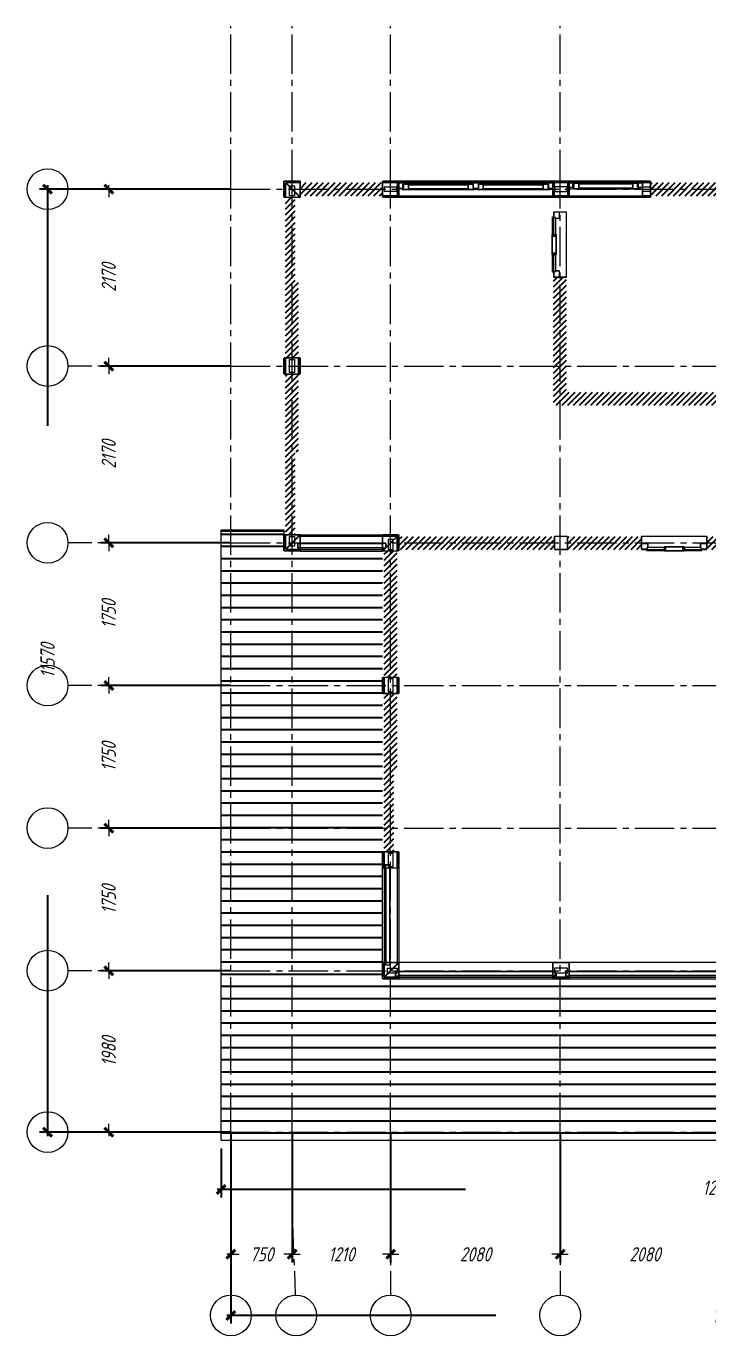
# Model space of a CAD drawing. Header units: millimetres. Extents: x 0 to 5040, y 0 to 770.
# Drawn here: x 1820.7 to 1988, y 448.2 to 769.6 of the extents above; entities that cross this region are included whole.
import ezdxf

# ---------------------------------------------------------------- set-up
doc = ezdxf.new("R2010")
doc.units = ezdxf.units.MM
for name, pattern in [('K5LT32768', [0]), ('K5LT_AXLED', [14.165, 9.665, -1.5, 1.5, -1.5]), ('K5LT_BASIC', [0]), ('K5LT_THIN', [0])]:
    doc.linetypes.add(name, pattern=pattern)
doc.layers.add('Системный слой', color=7, linetype='Continuous')
doc.styles.add('KDIMTEXTSTYLE', font='GOST_AU.SHX', dxfattribs={"width": 0.96, "oblique": 15, "height": 5})
doc.styles.add('KTEXTSTYLE', font='GOST_AU.SHX', dxfattribs={"width": 0.96, "height": 5})
doc.dimstyles.new('KDIMSTYLE (0.02)', dxfattribs={"dimtxt": 5, "dimasz": 1, "dimexe": 2, "dimexo": 0, "dimgap": 1, "dimtad": 1, "dimlfac": 50, "dimtxsty": 'KDIMTEXTSTYLE', "dimsah": 1, "dimcen": 0, "dimdle": 1, "dimadec": 0, "dimazin": 0, "dimtfac": 0.667, "dimtmove": 0, "dimatfit": 3, "dimfxl": 0, "dimtvp": 1, "dimtolj": 1, "dimtzin": 0, "dimarcsym": 0})

# ---------------------------------------------------------------- blocks, each defined once
blk = doc.blocks.new('U1')
at = {"layer": 'Системный слой', "color": 30, "linetype": 'K5LT_AXLED', "lineweight": 18}
for p, q in [((1850.98, 498.23), (1830.98, 498.23)), ((1870.98, 498.23), (1850.98, 498.23)), ((1870.98, 498.23), (2116.18, 498.23)), ((2116.18, 498.23), (2156.18, 498.23))]:
    blk.add_line(p, q, dxfattribs=at)
at = {"layer": 'Системный слой', "color": 7, "linetype": 'K5LT_THIN', "lineweight": 18}
blk.add_arc((1825.98, 498.23), 5, 0, 360, dxfattribs=at)
blk = doc.blocks.new('U2')
at = {"layer": 'Системный слой', "color": 30, "linetype": 'K5LT_AXLED', "lineweight": 18}
for p, q in [((1850.98, 537.83), (1830.98, 537.83)), ((1870.98, 537.83), (1850.98, 537.83)), ((1870.98, 537.83), (2116.18, 537.83)), ((2116.18, 537.83), (2156.18, 537.83))]:
    blk.add_line(p, q, dxfattribs=at)
at = {"layer": 'Системный слой', "color": 7, "linetype": 'K5LT_THIN', "lineweight": 18}
blk.add_arc((1825.98, 537.83), 5, 0, 360, dxfattribs=at)
blk = doc.blocks.new('U3')
at = {"layer": 'Системный слой', "color": 30, "linetype": 'K5LT_AXLED', "lineweight": 18}
for p, q in [((1850.98, 572.83), (1830.98, 572.83)), ((1870.98, 572.83), (1850.98, 572.83)), ((1870.98, 572.83), (2116.18, 572.83)), ((2116.18, 572.83), (2156.18, 572.83))]:
    blk.add_line(p, q, dxfattribs=at)
at = {"layer": 'Системный слой', "color": 7, "linetype": 'K5LT_THIN', "lineweight": 18}
blk.add_arc((1825.98, 572.83), 5, 0, 360, dxfattribs=at)
blk = doc.blocks.new('U4')
at = {"layer": 'Системный слой', "color": 30, "linetype": 'K5LT_AXLED', "lineweight": 18}
for p, q in [((1850.98, 607.83), (1830.98, 607.83)), ((1870.98, 607.83), (1850.98, 607.83)), ((1870.98, 607.83), (2116.18, 607.83)), ((2116.18, 607.83), (2156.18, 607.83))]:
    blk.add_line(p, q, dxfattribs=at)
at = {"layer": 'Системный слой', "color": 7, "linetype": 'K5LT_THIN', "lineweight": 18}
blk.add_arc((1825.98, 607.83), 5, 0, 360, dxfattribs=at)
blk = doc.blocks.new('U5')
at = {"layer": 'Системный слой', "color": 30, "linetype": 'K5LT_AXLED', "lineweight": 18}
for p, q in [((1850.98, 642.83), (1830.98, 642.83)), ((1870.98, 642.83), (1850.98, 642.83)), ((1870.98, 642.83), (2116.18, 642.83)), ((2116.18, 642.83), (2156.18, 642.83))]:
    blk.add_line(p, q, dxfattribs=at)
at = {"layer": 'Системный слой', "color": 7, "linetype": 'K5LT_THIN', "lineweight": 18}
blk.add_arc((1825.98, 642.83), 5, 0, 360, dxfattribs=at)
blk = doc.blocks.new('U6')
at = {"layer": 'Системный слой', "color": 30, "linetype": 'K5LT_AXLED', "lineweight": 18}
for p, q in [((1850.98, 686.23), (1830.98, 686.23)), ((1870.98, 686.23), (1850.98, 686.23)), ((1870.98, 686.23), (2116.18, 686.23)), ((2116.18, 686.23), (2156.18, 686.23))]:
    blk.add_line(p, q, dxfattribs=at)
at = {"layer": 'Системный слой', "color": 7, "linetype": 'K5LT_THIN', "lineweight": 18}
blk.add_arc((1825.98, 686.23), 5, 0, 360, dxfattribs=at)
blk = doc.blocks.new('U7')
at = {"layer": 'Системный слой', "color": 30, "linetype": 'K5LT_AXLED', "lineweight": 18}
for p, q in [((1850.98, 729.63), (1830.98, 729.63)), ((1870.98, 729.63), (1850.98, 729.63)), ((1870.98, 729.63), (2116.18, 729.63)), ((2116.18, 729.63), (2156.18, 729.63))]:
    blk.add_line(p, q, dxfattribs=at)
at = {"layer": 'Системный слой', "color": 7, "linetype": 'K5LT_THIN', "lineweight": 18}
blk.add_arc((1825.98, 729.63), 5, 0, 360, dxfattribs=at)
blk = doc.blocks.new('U8')
at = {"layer": 'Системный слой', "color": 30, "linetype": 'K5LT_AXLED', "lineweight": 18}
for p, q in [((1870.98, 729.63), (1870.98, 769.63)), ((1870.98, 498.23), (1870.98, 729.63)), ((1870.98, 498.23), (1870.98, 478.23)), ((1870.98, 478.23), (1870.98, 458.23))]:
    blk.add_line(p, q, dxfattribs=at)
at = {"layer": 'Системный слой', "color": 7, "linetype": 'K5LT_THIN', "lineweight": 18}
blk.add_arc((1870.98, 453.23), 5, 0, 360, dxfattribs=at)
blk = doc.blocks.new('U9')
at = {"layer": 'Системный слой', "color": 30, "linetype": 'K5LT_AXLED', "lineweight": 18}
for p, q in [((1885.98, 729.63), (1885.98, 769.63)), ((1885.98, 498.23), (1885.98, 729.63)), ((1885.98, 498.23), (1885.98, 478.23)), ((1885.98, 478.23), (1886.78, 458.22))]:
    blk.add_line(p, q, dxfattribs=at)
at = {"layer": 'Системный слой', "color": 7, "linetype": 'K5LT_THIN', "lineweight": 18}
blk.add_arc((1886.98, 453.23), 5, 0, 360, dxfattribs=at)
blk = doc.blocks.new('U10')
at = {"layer": 'Системный слой', "color": 30, "linetype": 'K5LT_AXLED', "lineweight": 18}
for p, q in [((1910.18, 729.63), (1910.18, 769.63)), ((1910.18, 498.23), (1910.18, 729.63)), ((1910.18, 498.23), (1910.18, 478.23)), ((1910.18, 478.23), (1910.18, 458.23))]:
    blk.add_line(p, q, dxfattribs=at)
at = {"layer": 'Системный слой', "color": 7, "linetype": 'K5LT_THIN', "lineweight": 18}
blk.add_arc((1910.18, 453.23), 5, 0, 360, dxfattribs=at)
blk = doc.blocks.new('U11')
at = {"layer": 'Системный слой', "color": 30, "linetype": 'K5LT_AXLED', "lineweight": 18}
for p, q in [((1951.78, 729.63), (1951.78, 769.63)), ((1951.78, 498.23), (1951.78, 729.63)), ((1951.78, 498.23), (1951.78, 478.23)), ((1951.78, 478.23), (1951.78, 458.23))]:
    blk.add_line(p, q, dxfattribs=at)
at = {"layer": 'Системный слой', "color": 7, "linetype": 'K5LT_THIN', "lineweight": 18}
blk.add_arc((1951.78, 453.23), 5, 0, 360, dxfattribs=at)
blk = doc.blocks.new('U0')
at = {"layer": 'Системный слой'}
for name in ['U8', 'U9', 'U10', 'U11', 'U7', 'U6', 'U5', 'U4', 'U3', 'U2', 'U1']:
    blk.add_blockref(name, (0, 0), dxfattribs=at)
blk = doc.blocks.new('U52')
at = {"layer": 'Системный слой', "color": 7, "linetype": 'K5LT32768', "lineweight": 18}
for p, q in [((1885.38, 730.43), (1886.58, 730.43)), ((1885.38, 730.23), (1885.38, 730.43)), ((1885.38, 728.03), (1885.38, 730.23)), ((1886.58, 730.43), (1886.58, 729.03)), ((1908.58, 730.23), (1908.58, 729.03)), ((1908.58, 730.23), (1911.64, 730.23)), ((1911.64, 730.23), (1911.64, 729.03)), ((1911.78, 730.23), (1911.64, 730.23)), ((1911.78, 731.63), (1911.78, 731.23)), ((1911.78, 731.23), (1911.78, 730.23)), ((1911.78, 730.23), (1911.78, 729.03)), ((1949.98, 731.63), (1912.18, 731.63)), ((1949.98, 731.23), (1912.18, 731.23)), ((1913.13, 729.83), (1913.13, 730.89)), ((1913.13, 730.89), (1913.36, 730.89)), ((1913.74, 731.19), (1930.04, 731.19)), ((1914.54, 730.89), (1929.24, 730.89)), ((1930.5, 730.89), (1930.42, 730.89)), ((1931.66, 730.89), (1931.74, 730.89)), ((1932.12, 731.19), (1948.42, 731.19)), ((1932.92, 730.89), (1947.62, 730.89)), ((1949.03, 730.89), (1948.8, 730.89)), ((1949.03, 729.83), (1949.03, 730.89)), ((1950.38, 731.23), (1950.38, 731.63)), ((1950.38, 730.23), (1950.38, 731.23)), ((1950.52, 730.23), (1950.38, 730.23)), ((1950.38, 730.23), (1950.38, 729.03)), ((1953.44, 730.23), (1950.52, 730.23)), ((1950.52, 729.03), (1950.52, 730.23)), ((1953.58, 730.23), (1953.44, 730.23)), ((1953.44, 730.23), (1953.44, 729.03)), ((1953.58, 731.63), (1953.58, 731.23)), ((1953.58, 731.23), (1953.58, 730.23)), ((1953.58, 730.23), (1953.58, 729.03)), ((1971.98, 731.63), (1953.98, 731.63)), ((1971.98, 731.23), (1953.98, 731.23)), ((1954.93, 730.03), (1954.93, 731.09)), ((1954.93, 731.09), (1955.16, 731.09)), ((1970.42, 731.19), (1955.54, 731.19)), ((1956.34, 731.09), (1969.62, 731.09)), ((1956.34, 729.73), (1969.62, 729.73)), ((1971.03, 731.09), (1970.8, 731.09)), ((1971.03, 730.03), (1971.03, 731.09)), ((1971.98, 730.23), (1973.98, 730.23)), ((1886.58, 728.03), (1885.38, 728.03)), ((1886.58, 729.03), (1886.58, 728.03)), ((1911.64, 729.03), (1908.58, 729.03)), ((1911.64, 729.03), (1911.78, 729.03)), ((1911.78, 729.03), (1911.78, 728.03)), ((1911.78, 728.03), (1911.78, 727.63)), ((1912.18, 728.03), (1949.98, 728.03)), ((1912.18, 727.63), (1949.98, 727.63)), ((1914.54, 729.53), (1929.24, 729.53)), ((1932.92, 729.53), (1947.62, 729.53)), ((1950.38, 729.03), (1950.52, 729.03)), ((1950.38, 728.03), (1950.38, 729.03)), ((1950.38, 727.63), (1950.38, 728.03)), ((1950.52, 729.03), (1953.44, 729.03)), ((1953.44, 729.03), (1953.58, 729.03)), ((1953.58, 729.03), (1953.58, 728.03)), ((1953.58, 728.03), (1953.58, 727.63)), ((1953.98, 728.03), (1971.98, 728.03)), ((1953.98, 727.63), (1971.98, 727.63)), ((1973.98, 729.03), (1971.98, 729.03)), ((1950.18, 724.03), (1950.18, 722.87)), ((1953.38, 708.03), (1953.38, 724.03)), ((1950.18, 722.87), (1950.18, 718.53)), ((1949.82, 718.13), (1949.82, 713.93)), ((1950.78, 718.13), (1950.78, 713.93)), ((1950.18, 713.53), (1950.18, 709.19)), ((1950.18, 709.19), (1950.18, 708.03)), ((1885.38, 687.83), (1886.58, 687.83)), ((1885.38, 684.63), (1885.38, 687.83)), ((1886.58, 687.83), (1886.58, 684.63)), ((1886.58, 684.63), (1885.38, 684.63)), ((1868.58, 646.03), (1869.78, 646.03)), ((1868.58, 645.63), (1868.58, 646.03)), ((1869.78, 646.03), (1869.78, 645.63)), ((1869.78, 646.03), (1883.98, 646.03)), ((1883.98, 646.03), (1883.98, 645.63)), ((1869.78, 645.63), (1868.58, 645.63)), ((1868.58, 496.23), (1868.58, 645.63)), ((1883.98, 645.63), (1869.78, 645.63)), ((1883.98, 645.63), (1883.98, 644.83)), ((1885.38, 644.43), (1886.58, 644.43)), ((1885.38, 642.23), (1885.38, 644.43)), ((1886.58, 644.43), (1886.58, 643.43)), ((1886.58, 643.43), (1886.58, 642.03)), ((1887.98, 644.83), (1908.18, 644.83)), ((1908.18, 644.43), (1887.98, 644.43)), ((1910.78, 643.63), (1909.58, 643.63)), ((1909.58, 643.63), (1909.58, 642.23)), ((1910.78, 643.43), (1910.78, 643.63)), ((1910.78, 641.23), (1910.78, 643.43)), ((1987.78, 644.43), (1971.78, 644.43)), ((1885.38, 642.03), (1885.38, 642.23)), ((1886.58, 642.03), (1885.38, 642.03)), ((1908.18, 642.73), (1887.98, 642.73)), ((1887.98, 641.23), (1908.18, 641.23)), ((1887.98, 640.83), (1908.18, 640.83)), ((1909.58, 642.23), (1909.58, 641.23)), ((1909.58, 641.23), (1910.78, 641.23)), ((1971.78, 641.23), (1972.94, 641.23)), ((1972.94, 641.23), (1977.28, 641.23)), ((1977.68, 641.83), (1981.88, 641.83)), ((1977.68, 640.87), (1981.88, 640.87)), ((1982.28, 641.23), (1986.62, 641.23)), ((1986.62, 641.23), (1987.78, 641.23)), ((1909.58, 609.43), (1909.58, 606.23)), ((1910.78, 609.43), (1909.58, 609.43)), ((1910.78, 606.23), (1910.78, 609.43)), ((1909.58, 606.23), (1910.78, 606.23)), ((1909.58, 566.63), (1909.58, 563.83)), ((1910.78, 566.63), (1909.58, 566.63)), ((1910.78, 563.43), (1910.78, 566.63)), ((1910.98, 567.03), (1911.78, 567.03)), ((1911.78, 567.03), (1912.18, 567.03)), ((1912.18, 567.03), (1912.18, 567.03)), ((1908.58, 563.83), (1908.18, 563.83)), ((1908.18, 539.83), (1908.18, 563.03)), ((1908.88, 563.83), (1908.58, 563.83)), ((1908.58, 563.03), (1908.58, 539.83)), ((1909.58, 563.83), (1909.58, 563.43)), ((1909.58, 563.43), (1910.08, 563.43)), ((1910.08, 563.43), (1910.78, 563.43)), ((1910.08, 539.83), (1910.08, 563.03)), ((1911.78, 563.03), (1911.78, 539.83)), ((1912.18, 563.03), (1912.18, 539.83)), ((1909.38, 537.23), (1909.38, 538.43)), ((1909.38, 538.43), (1910.78, 538.43)), ((1909.58, 537.23), (1909.38, 537.23)), ((1911.38, 537.23), (1909.58, 537.23)), ((1910.78, 538.43), (1911.78, 538.43)), ((1911.38, 537.23), (1911.78, 537.23)), ((1911.78, 538.43), (1911.78, 537.73)), ((1911.78, 537.23), (1911.78, 537.73)), ((1949.98, 539.83), (1912.18, 539.83)), ((1912.18, 537.73), (1949.98, 537.73)), ((1953.58, 538.43), (1950.38, 538.43)), ((1950.38, 538.43), (1950.38, 537.73)), ((1950.38, 537.73), (1950.38, 537.23)), ((1950.38, 537.23), (1950.58, 537.23)), ((1950.58, 537.23), (1950.78, 537.23)), ((1953.18, 537.23), (1950.78, 537.23)), ((1950.78, 537.23), (1950.78, 536.23)), ((1953.18, 537.23), (1953.58, 537.23)), ((1953.58, 537.73), (1953.58, 538.43)), ((1953.58, 537.23), (1953.58, 537.73)), ((1991.38, 539.83), (1953.98, 539.83)), ((1953.98, 537.73), (1991.38, 537.73)), ((1911.38, 536.23), (1911.38, 536.53)), ((1911.38, 535.83), (1911.38, 536.23)), ((1912.18, 536.23), (1949.98, 536.23)), ((1912.18, 535.83), (1949.98, 535.83)), ((1950.78, 536.23), (1950.78, 535.83)), ((1953.18, 536.23), (1953.18, 536.53)), ((1953.18, 535.83), (1953.18, 536.23)), ((1953.98, 536.23), (1991.38, 536.23)), ((1953.98, 535.83), (1991.38, 535.83)), ((1868.58, 496.23), (2118.18, 496.23))]:
    blk.add_line(p, q, dxfattribs=at)
at = {"layer": 'Системный слой', "color": 5, "linetype": 'K5LT_BASIC', "const_width": 0.4}
for points in [[(1883.98, 731.63), (1887.98, 731.63)], [(1883.98, 727.63), (1883.98, 731.63)], [(1884.38, 731.23), (1885.38, 730.23)], [(1884.38, 731.23), (1887.98, 731.23)], [(1884.38, 727.63), (1884.38, 731.23)], [(1885.38, 730.23), (1886.58, 729.03)], [(1887.98, 731.63), (1887.98, 731.23)], [(1887.98, 731.23), (1887.98, 728.03)], [(1908.18, 731.63), (1911.78, 731.63)], [(1908.18, 731.23), (1908.18, 731.63)], [(1908.18, 728.03), (1908.18, 731.23)], [(1908.18, 731.23), (1911.78, 731.23)], [(1911.78, 731.63), (1912.18, 731.63)], [(1911.78, 731.23), (1912.18, 731.23)], [(1912.18, 731.63), (1912.18, 731.23)], [(1912.18, 731.23), (1912.18, 731.19)], [(1912.18, 729.83), (1912.18, 731.19)], [(1912.18, 731.19), (1913.74, 731.19)], [(1912.18, 729.83), (1912.18, 728.03)], [(1912.18, 729.83), (1912.98, 729.83)], [(1912.98, 729.53), (1912.98, 729.83)], [(1913.13, 729.83), (1912.98, 729.83)], [(1914.54, 729.53), (1912.98, 729.53)], [(1913.13, 729.83), (1913.36, 729.83)], [(1913.36, 730.89), (1913.36, 729.83)], [(1913.74, 730.89), (1913.36, 730.89)], [(1913.74, 731.19), (1913.74, 730.89)], [(1913.74, 730.89), (1914.54, 730.89)], [(1914.54, 730.89), (1914.54, 730.71)], [(1914.54, 729.71), (1914.54, 730.71)], [(1914.54, 730.71), (1929.24, 730.71)], [(1929.24, 729.71), (1914.54, 729.71)], [(1914.54, 729.71), (1914.54, 729.53)], [(1929.24, 730.89), (1930.04, 730.89)], [(1929.24, 730.71), (1929.24, 730.89)], [(1929.24, 730.71), (1929.24, 729.71)], [(1929.24, 729.53), (1929.24, 729.71)], [(1930.8, 729.53), (1929.24, 729.53)], [(1930.04, 731.19), (1932.12, 731.19)], [(1930.04, 730.89), (1930.04, 731.19)], [(1930.42, 730.89), (1930.04, 730.89)], [(1930.42, 730.89), (1930.42, 729.83)], [(1930.42, 729.83), (1930.8, 729.83)], [(1930.8, 729.83), (1930.8, 729.53)], [(1930.8, 729.83), (1931.36, 729.83)], [(1931.36, 729.53), (1931.36, 729.83)], [(1931.36, 729.83), (1931.66, 729.83)], [(1932.92, 729.53), (1931.36, 729.53)], [(1931.66, 729.83), (1931.74, 729.83)], [(1931.74, 729.83), (1931.74, 730.89)], [(1932.12, 730.89), (1931.74, 730.89)], [(1932.12, 731.19), (1932.12, 730.89)], [(1932.12, 730.89), (1932.92, 730.89)], [(1932.92, 730.89), (1932.92, 730.71)], [(1932.92, 729.71), (1932.92, 730.71)], [(1932.92, 730.71), (1947.62, 730.71)], [(1947.62, 729.71), (1932.92, 729.71)], [(1932.92, 729.71), (1932.92, 729.53)], [(1947.62, 730.89), (1948.42, 730.89)], [(1947.62, 730.71), (1947.62, 730.89)], [(1947.62, 730.71), (1947.62, 729.71)], [(1947.62, 729.53), (1947.62, 729.71)], [(1949.18, 729.53), (1947.62, 729.53)], [(1948.42, 730.89), (1948.42, 731.19)], [(1948.42, 731.19), (1949.98, 731.19)], [(1948.42, 730.89), (1948.8, 730.89)], [(1948.8, 729.83), (1948.8, 730.89)], [(1948.8, 729.83), (1949.03, 729.83)], [(1949.18, 729.83), (1949.03, 729.83)], [(1949.18, 729.83), (1949.18, 729.53)], [(1949.18, 729.83), (1949.98, 729.83)], [(1950.38, 731.63), (1949.98, 731.63)], [(1949.98, 731.23), (1949.98, 731.63)], [(1949.98, 731.23), (1950.38, 731.23)], [(1949.98, 731.19), (1949.98, 731.23)], [(1949.98, 729.83), (1949.98, 731.19)], [(1949.98, 728.03), (1949.98, 729.83)], [(1953.58, 731.63), (1950.38, 731.63)], [(1950.38, 731.23), (1953.58, 731.23)], [(1953.98, 731.63), (1953.58, 731.63)], [(1953.58, 731.23), (1953.98, 731.23)], [(1953.98, 731.63), (1953.98, 731.23)], [(1953.98, 731.23), (1953.98, 731.19)], [(1953.98, 730.03), (1953.98, 731.19)], [(1953.98, 731.19), (1955.54, 731.19)], [(1953.98, 730.03), (1954.78, 730.03)], [(1953.98, 730.03), (1953.98, 728.03)], [(1954.78, 729.73), (1954.78, 730.03)], [(1954.93, 730.03), (1954.78, 730.03)], [(1956.34, 729.73), (1954.78, 729.73)], [(1954.93, 730.03), (1955.16, 730.03)], [(1955.16, 731.09), (1955.16, 730.03)], [(1955.54, 731.09), (1955.16, 731.09)], [(1955.54, 731.19), (1955.54, 731.09)], [(1955.54, 731.09), (1956.34, 731.09)], [(1956.34, 731.09), (1956.34, 730.91)], [(1956.34, 729.91), (1956.34, 730.91)], [(1956.34, 730.91), (1969.62, 730.91)], [(1969.62, 729.91), (1956.34, 729.91)], [(1956.34, 729.91), (1956.34, 729.73)], [(1969.62, 731.09), (1970.42, 731.09)], [(1969.62, 730.91), (1969.62, 731.09)], [(1969.62, 730.91), (1969.62, 729.91)], [(1969.62, 729.73), (1969.62, 729.91)], [(1971.18, 729.73), (1969.62, 729.73)], [(1970.42, 731.09), (1970.42, 731.19)], [(1970.42, 731.19), (1971.98, 731.19)], [(1970.42, 731.09), (1970.8, 731.09)], [(1970.8, 730.03), (1970.8, 731.09)], [(1970.8, 730.03), (1971.03, 730.03)], [(1971.18, 730.03), (1971.03, 730.03)], [(1971.18, 730.03), (1971.18, 729.73)], [(1971.98, 730.03), (1971.18, 730.03)], [(1971.98, 731.63), (1973.98, 731.63)], [(1971.98, 731.23), (1971.98, 731.63)], [(1971.98, 731.23), (1973.98, 731.23)], [(1971.98, 731.19), (1971.98, 731.23)], [(1971.98, 730.23), (1971.98, 731.19)], [(1971.98, 730.03), (1971.98, 730.23)], [(1971.98, 729.03), (1971.98, 730.03)], [(1973.98, 731.63), (1973.98, 731.23)], [(1973.98, 731.23), (1973.98, 730.23)], [(1973.98, 730.23), (1973.98, 729.03)], [(1884.38, 727.63), (1883.98, 727.63)], [(1886.78, 727.63), (1884.38, 727.63)], [(1886.58, 729.03), (1887.58, 728.03)], [(1887.58, 727.63), (1886.78, 727.63)], [(1887.98, 728.03), (1887.58, 728.03)], [(1887.58, 728.03), (1887.58, 727.63)], [(1887.98, 727.63), (1887.58, 727.63)], [(1887.98, 728.03), (1887.98, 727.63)], [(1908.18, 727.63), (1908.18, 728.03)], [(1911.78, 728.03), (1908.18, 728.03)], [(1911.78, 727.63), (1908.18, 727.63)], [(1912.18, 728.03), (1911.78, 728.03)], [(1912.18, 727.63), (1911.78, 727.63)], [(1912.18, 728.03), (1912.18, 727.63)], [(1950.18, 728.03), (1949.98, 728.03)], [(1949.98, 727.63), (1949.98, 728.03)], [(1950.18, 727.63), (1949.98, 727.63)], [(1950.18, 727.63), (1950.18, 728.03)], [(1950.18, 728.03), (1950.38, 728.03)], [(1950.18, 727.63), (1950.38, 727.63)], [(1950.38, 728.03), (1953.38, 728.03)], [(1953.38, 727.63), (1950.38, 727.63)], [(1953.38, 728.03), (1953.38, 727.63)], [(1953.58, 728.03), (1953.38, 728.03)], [(1953.58, 727.63), (1953.38, 727.63)], [(1953.98, 728.03), (1953.58, 728.03)], [(1953.58, 727.63), (1953.98, 727.63)], [(1953.98, 728.03), (1953.98, 727.63)], [(1971.98, 728.03), (1971.98, 729.03)], [(1973.98, 728.03), (1971.98, 728.03)], [(1971.98, 727.63), (1971.98, 728.03)], [(1973.98, 727.63), (1971.98, 727.63)], [(1973.98, 729.03), (1973.98, 728.03)], [(1973.98, 728.03), (1973.98, 727.63)], [(1950.22, 724.03), (1950.18, 724.03)], [(1950.22, 724.03), (1951.58, 724.03)], [(1950.22, 722.87), (1950.22, 724.03)], [(1951.58, 724.03), (1951.58, 722.47)], [(1953.38, 724.03), (1951.58, 724.03)], [(1949.92, 718.53), (1949.92, 722.87)], [(1949.92, 722.87), (1950.18, 722.87)], [(1950.18, 722.87), (1950.22, 722.87)], [(1950.22, 722.87), (1950.22, 722.67)], [(1950.68, 722.67), (1950.22, 722.67)], [(1950.68, 722.47), (1950.68, 722.67)], [(1951.58, 722.47), (1950.68, 722.47)], [(1950.68, 722.47), (1950.68, 718.53)], [(1949.8, 713.93), (1949.8, 718.13)], [(1949.8, 718.13), (1949.82, 718.13)], [(1949.82, 718.13), (1949.82, 718.53)], [(1949.82, 718.53), (1949.92, 718.53)], [(1950.78, 718.13), (1949.82, 718.13)], [(1950.18, 718.53), (1949.92, 718.53)], [(1950.68, 718.53), (1950.18, 718.53)], [(1950.68, 718.53), (1950.78, 718.53)], [(1950.78, 718.53), (1950.78, 718.13)], [(1950.78, 718.13), (1950.8, 718.13)], [(1950.8, 718.13), (1950.8, 713.93)], [(1949.82, 713.93), (1949.8, 713.93)], [(1949.82, 713.93), (1950.78, 713.93)], [(1949.82, 713.53), (1949.82, 713.93)], [(1949.92, 713.53), (1949.82, 713.53)], [(1949.92, 709.19), (1949.92, 713.53)], [(1949.92, 713.53), (1950.18, 713.53)], [(1950.18, 713.53), (1950.68, 713.53)], [(1950.68, 713.53), (1950.68, 709.59)], [(1950.78, 713.53), (1950.68, 713.53)], [(1950.78, 713.93), (1950.78, 713.53)], [(1950.8, 713.93), (1950.78, 713.93)], [(1950.18, 709.19), (1949.92, 709.19)], [(1950.22, 709.19), (1950.18, 709.19)], [(1950.18, 708.03), (1950.22, 708.03)], [(1950.22, 709.39), (1950.68, 709.39)], [(1950.22, 709.39), (1950.22, 709.19)], [(1950.22, 708.03), (1950.22, 709.19)], [(1951.58, 708.03), (1950.22, 708.03)], [(1950.68, 709.39), (1950.68, 709.59)], [(1950.68, 709.59), (1951.58, 709.59)], [(1951.58, 709.59), (1951.58, 708.03)], [(1951.58, 708.03), (1953.38, 708.03)], [(1883.98, 688.23), (1884.38, 688.23)], [(1883.98, 684.23), (1883.98, 688.23)], [(1884.38, 688.23), (1887.58, 688.23)], [(1884.38, 684.23), (1884.38, 688.23)], [(1887.58, 688.23), (1887.98, 688.23)], [(1887.58, 688.23), (1887.58, 684.23)], [(1887.98, 688.23), (1887.98, 684.23)], [(1884.38, 684.23), (1883.98, 684.23)], [(1887.58, 684.23), (1884.38, 684.23)], [(1887.98, 684.23), (1887.58, 684.23)], [(1883.98, 640.83), (1883.98, 644.83)], [(1883.98, 644.83), (1884.38, 644.83)], [(1884.38, 641.23), (1884.38, 644.83)], [(1884.38, 644.83), (1886.78, 644.83)], [(1885.38, 642.23), (1886.58, 643.43)], [(1886.58, 643.43), (1887.58, 644.43)], [(1886.78, 644.83), (1887.58, 644.83)], [(1887.98, 642.73), (1887.38, 642.73)], [(1887.38, 642.73), (1887.38, 641.53)], [(1887.58, 644.83), (1887.98, 644.83)], [(1887.58, 644.83), (1887.58, 644.43)], [(1887.58, 644.43), (1887.98, 644.43)], [(1887.98, 644.83), (1887.98, 644.43)], [(1887.98, 644.43), (1887.98, 642.73)], [(1887.98, 642.73), (1887.98, 642.63)], [(1887.98, 642.63), (1908.18, 642.63)], [(1887.98, 641.63), (1887.98, 642.63)], [(1908.18, 644.83), (1912.18, 644.83)], [(1908.18, 644.43), (1908.18, 644.83)], [(1908.18, 644.43), (1911.78, 644.43)], [(1908.18, 642.73), (1908.18, 644.43)], [(1908.98, 642.73), (1908.18, 642.73)], [(1908.18, 642.63), (1908.18, 642.73)], [(1908.18, 642.63), (1908.18, 641.63)], [(1908.98, 641.63), (1908.98, 642.73)], [(1909.58, 642.23), (1910.78, 643.43)], [(1910.78, 643.43), (1911.78, 644.43)], [(1911.78, 641.23), (1911.78, 644.43)], [(1911.78, 644.43), (1912.18, 644.43)], [(1912.18, 644.83), (1912.18, 644.43)], [(1912.18, 644.43), (1912.18, 641.23)], [(1950.38, 644.43), (1953.58, 644.43)], [(1950.38, 641.23), (1950.38, 644.43)], [(1953.58, 644.43), (1953.58, 641.23)], [(1971.78, 644.43), (1971.78, 642.63)], [(1971.78, 641.27), (1971.78, 642.63)], [(1971.78, 642.63), (1973.34, 642.63)], [(1973.34, 642.63), (1973.34, 641.73)], [(1986.22, 641.73), (1986.22, 642.63)], [(1986.22, 642.63), (1987.78, 642.63)], [(1987.78, 642.63), (1987.78, 644.43)], [(1987.78, 642.63), (1987.78, 641.27)], [(1887.98, 640.83), (1883.98, 640.83)], [(1884.38, 641.23), (1885.38, 642.23)], [(1887.98, 641.23), (1884.38, 641.23)], [(1887.38, 641.53), (1887.98, 641.53)], [(1908.18, 641.63), (1887.98, 641.63)], [(1887.98, 641.63), (1887.98, 641.53)], [(1887.98, 641.53), (1887.98, 641.23)], [(1887.98, 641.23), (1887.98, 640.83)], [(1908.18, 641.53), (1908.18, 641.63)], [(1908.18, 641.23), (1908.18, 641.53)], [(1908.18, 641.53), (1908.88, 641.53)], [(1908.58, 641.23), (1908.18, 641.23)], [(1908.18, 640.83), (1908.18, 641.23)], [(1908.58, 640.83), (1908.18, 640.83)], [(1908.58, 641.23), (1908.88, 641.53)], [(1908.58, 640.83), (1908.58, 641.23)], [(1911.78, 640.83), (1908.58, 640.83)], [(1908.88, 641.53), (1908.98, 641.63)], [(1908.88, 641.53), (1908.98, 641.53)], [(1908.98, 641.63), (1909.58, 642.23)], [(1908.98, 641.53), (1908.98, 641.63)], [(1912.18, 641.23), (1911.78, 641.23)], [(1911.78, 641.23), (1911.78, 640.83)], [(1912.18, 640.83), (1911.78, 640.83)], [(1912.18, 641.23), (1912.18, 640.83)], [(1953.58, 641.23), (1950.38, 641.23)], [(1971.78, 641.27), (1971.78, 641.23)], [(1972.94, 641.27), (1971.78, 641.27)], [(1972.94, 641.27), (1973.14, 641.27)], [(1972.94, 641.23), (1972.94, 641.27)], [(1972.94, 640.97), (1972.94, 641.23)], [(1977.28, 640.97), (1972.94, 640.97)], [(1973.14, 641.73), (1973.14, 641.27)], [(1973.34, 641.73), (1973.14, 641.73)], [(1973.34, 641.73), (1977.28, 641.73)], [(1977.28, 641.83), (1977.68, 641.83)], [(1977.28, 641.73), (1977.28, 641.83)], [(1977.28, 641.73), (1977.28, 641.23)], [(1977.28, 641.23), (1977.28, 640.97)], [(1977.28, 640.87), (1977.28, 640.97)], [(1977.68, 640.87), (1977.28, 640.87)], [(1977.68, 641.85), (1981.88, 641.85)], [(1977.68, 641.83), (1977.68, 641.85)], [(1977.68, 641.83), (1977.68, 640.87)], [(1977.68, 640.85), (1977.68, 640.87)], [(1981.88, 640.85), (1977.68, 640.85)], [(1981.88, 641.85), (1981.88, 641.83)], [(1981.88, 641.83), (1982.28, 641.83)], [(1981.88, 640.87), (1981.88, 641.83)], [(1982.28, 640.87), (1981.88, 640.87)], [(1981.88, 640.87), (1981.88, 640.85)], [(1982.28, 641.83), (1982.28, 641.73)], [(1982.28, 641.23), (1982.28, 641.73)], [(1982.28, 641.73), (1986.22, 641.73)], [(1982.28, 640.97), (1982.28, 641.23)], [(1986.62, 640.97), (1982.28, 640.97)], [(1982.28, 640.97), (1982.28, 640.87)], [(1986.42, 641.73), (1986.22, 641.73)], [(1986.42, 641.27), (1986.42, 641.73)], [(1986.42, 641.27), (1986.62, 641.27)], [(1987.78, 641.27), (1986.62, 641.27)], [(1986.62, 641.27), (1986.62, 641.23)], [(1986.62, 641.23), (1986.62, 640.97)], [(1987.78, 641.23), (1987.78, 641.27)], [(1908.18, 605.83), (1908.18, 609.83)], [(1908.18, 609.83), (1908.58, 609.83)], [(1908.58, 605.83), (1908.58, 609.83)], [(1908.58, 609.83), (1911.78, 609.83)], [(1911.78, 605.83), (1911.78, 609.83)], [(1911.78, 609.83), (1912.18, 609.83)], [(1912.18, 609.83), (1912.18, 605.83)], [(1908.58, 605.83), (1908.18, 605.83)], [(1911.78, 605.83), (1908.58, 605.83)], [(1912.18, 605.83), (1911.78, 605.83)], [(1908.18, 567.03), (1908.58, 567.03)], [(1908.18, 563.83), (1908.18, 567.03)], [(1908.58, 563.83), (1908.58, 567.03)], [(1908.58, 567.03), (1911.78, 567.03)], [(1911.78, 563.03), (1911.78, 567.03)], [(1911.78, 567.03), (1911.78, 567.03)], [(1911.78, 567.03), (1912.18, 567.03)], [(1912.18, 567.03), (1912.18, 563.03)], [(1908.18, 563.03), (1908.18, 563.83)], [(1908.58, 563.03), (1908.18, 563.03)], [(1908.58, 563.03), (1908.58, 563.83)], [(1908.88, 563.03), (1908.58, 563.03)], [(1908.88, 563.83), (1908.88, 563.03)], [(1908.88, 563.83), (1909.58, 563.83)], [(1908.98, 563.03), (1908.88, 563.03)], [(1908.98, 539.83), (1908.98, 563.03)], [(1908.98, 563.03), (1909.98, 563.03)], [(1909.58, 563.83), (1910.08, 563.83)], [(1909.98, 563.03), (1909.98, 539.83)], [(1910.08, 563.03), (1909.98, 563.03)], [(1910.08, 563.83), (1910.08, 563.43)], [(1910.08, 563.43), (1910.08, 563.03)], [(1911.78, 563.03), (1910.08, 563.03)], [(1912.18, 563.03), (1911.78, 563.03)], [(1908.18, 535.83), (1908.18, 539.83)], [(1908.18, 539.83), (1908.58, 539.83)], [(1908.58, 536.23), (1908.58, 539.83)], [(1908.58, 539.83), (1908.88, 539.83)], [(1908.88, 539.83), (1908.88, 539.23)], [(1908.88, 539.83), (1908.98, 539.83)], [(1909.98, 539.83), (1908.98, 539.83)], [(1909.98, 539.83), (1910.08, 539.83)], [(1910.08, 539.23), (1910.08, 539.83)], [(1910.08, 539.83), (1911.78, 539.83)], [(1911.78, 539.83), (1911.78, 539.43)], [(1911.78, 539.83), (1912.18, 539.83)], [(1912.18, 539.83), (1912.18, 539.43)], [(1949.98, 539.83), (1953.98, 539.83)], [(1949.98, 539.43), (1949.98, 539.83)], [(1953.98, 539.83), (1953.98, 539.43)], [(1909.58, 537.23), (1908.58, 536.23)], [(1908.88, 539.23), (1910.08, 539.23)], [(1910.78, 538.43), (1909.58, 537.23)], [(1911.78, 539.43), (1910.78, 538.43)], [(1911.38, 537.73), (1911.78, 537.73)], [(1911.38, 537.73), (1911.38, 537.23)], [(1911.38, 536.53), (1911.38, 537.23)], [(1911.78, 539.43), (1912.18, 539.43)], [(1911.78, 537.73), (1912.18, 537.73)], [(1912.18, 539.43), (1912.18, 537.73)], [(1912.18, 537.73), (1912.18, 537.63)], [(1912.18, 537.63), (1949.98, 537.63)], [(1912.18, 536.63), (1912.18, 537.63)], [(1949.98, 536.63), (1912.18, 536.63)], [(1912.18, 536.63), (1912.18, 536.53)], [(1949.98, 537.73), (1949.98, 539.43)], [(1950.38, 537.73), (1949.98, 537.73)], [(1949.98, 537.63), (1949.98, 537.73)], [(1949.98, 537.63), (1949.98, 536.63)], [(1949.98, 536.53), (1949.98, 536.63)], [(1950.58, 537.73), (1950.38, 537.73)], [(1950.58, 537.23), (1950.58, 537.73)], [(1950.58, 536.53), (1950.58, 537.23)], [(1953.18, 537.73), (1953.18, 537.23)], [(1953.58, 537.73), (1953.18, 537.73)], [(1953.18, 537.23), (1953.18, 536.53)], [(1953.98, 537.73), (1953.58, 537.73)], [(1953.98, 539.43), (1953.98, 537.73)], [(1953.98, 537.73), (1953.98, 537.63)], [(1953.98, 537.63), (1991.38, 537.63)], [(1953.98, 536.63), (1953.98, 537.63)], [(1991.38, 536.63), (1953.98, 536.63)], [(1953.98, 536.63), (1953.98, 536.53)], [(1908.18, 535.83), (1911.38, 535.83)], [(1911.38, 536.23), (1908.58, 536.23)], [(1911.38, 536.53), (1912.18, 536.53)], [(1912.18, 536.23), (1911.38, 536.23)], [(1912.18, 535.83), (1911.38, 535.83)], [(1912.18, 536.53), (1912.18, 536.23)], [(1912.18, 536.23), (1912.18, 535.83)], [(1949.98, 536.53), (1950.58, 536.53)], [(1949.98, 536.23), (1949.98, 536.53)], [(1949.98, 536.23), (1950.78, 536.23)], [(1949.98, 535.83), (1949.98, 536.23)], [(1950.78, 535.83), (1949.98, 535.83)], [(1950.78, 536.23), (1953.18, 536.23)], [(1950.78, 535.83), (1953.18, 535.83)], [(1953.18, 536.53), (1953.98, 536.53)], [(1953.18, 536.23), (1953.98, 536.23)], [(1953.98, 535.83), (1953.18, 535.83)], [(1953.98, 536.53), (1953.98, 536.23)], [(1953.98, 536.23), (1953.98, 535.83)]]:
    blk.add_lwpolyline(points, dxfattribs=at)
blk = doc.blocks.new('KDIMARROW_03')
at = {"layer": 'Системный слой', "color": 0, "linetype": 'K5LT_BASIC', "lineweight": 40}
blk.add_line((-1.06, -1.06), (1.06, 1.06), dxfattribs=at)
at = {"layer": 'Системный слой', "color": 0, "linetype": 'K5LT_THIN', "lineweight": 18}
for q in [(-1, 0), (2, 0)]:
    blk.add_line((0, 0), q, dxfattribs=at)

msp = doc.modelspace()

# ---------------------------------------------------------------- hatches: boundary and pattern name
at = {"layer": 'Системный слой'}
h = msp.add_hatch(dxfattribs=at)
h.set_pattern_fill('', style=0, pattern_type=0)
h.set_pattern_definition([(0, (0, 0), (0, 3), [])])
h.paths.add_polyline_path([(2078.58016, 605.82712), (2078.58016, 567.02822), (2078.58016, 563.82709), (2078.58016, 563.02822), (2078.58016, 539.82706), (2078.58016, 535.82705), (2075.38016, 535.82705), (2074.58016, 535.82705), (2036.78012, 535.82705), (2035.98012, 535.82705), (2033.58012, 535.82705), (2032.78012, 535.82705), (1995.38008, 535.82705), (1994.58008, 535.82705), (1992.18008, 535.82705), (1991.38007, 535.82705), (1953.98004, 535.82705), (1953.18004, 535.82705), (1950.78003, 535.82705), (1949.98003, 535.82705), (1912.18, 535.82705), (1911.37999, 535.82705), (1908.17999, 535.82705), (1908.17999, 539.82706), (1908.17999, 563.02708), (1908.17999, 563.82708), (1908.17999, 567.02708), (1908.17999, 605.82712), (1908.17999, 609.82713), (1908.17999, 640.82716), (1887.97997, 640.82716), (1883.97997, 640.82716), (1883.97997, 644.82716), (1883.97997, 645.62716), (1869.77995, 645.62717), (1868.57995, 645.62717), (1868.57995, 496.22702), (2118.1802, 496.22702), (2118.1802, 731.62725), (2078.58016, 731.62725), (2078.58016, 688.2272), (2078.58016, 684.2272), (2078.58016, 664.22718), (2078.58016, 660.22718), (2078.58016, 644.82716), (2078.58016, 640.82716), (2078.58016, 609.82713)])
h = msp.add_hatch(dxfattribs=at)
h.set_pattern_fill('', angle=45, style=0, pattern_type=0)
h.set_pattern_definition([(45, (0, 0), (-0.7071068, 0.7071068), [])])
h.paths.add_polyline_path([(1908.57999, 605.82712), (1908.57999, 567.02708), (1911.78, 567.02708), (1911.78, 567.02822), (1910.97999, 567.02822), (1910.97999, 587.34855), (1911.78, 587.34855), (1911.78, 605.82712)])
h.paths.add_polyline_path([(1908.58, 640.82716), (1908.57999, 609.82713), (1911.78, 609.82713), (1911.78, 640.82716)])
h.paths.add_polyline_path([(1950.38003, 644.42716), (1912.18, 644.42716), (1912.18, 641.22716), (1950.38003, 641.22716)])
h.paths.add_polyline_path([(1953.58004, 641.22716), (1971.78006, 641.22716), (1971.78006, 641.26716), (1971.78006, 642.62717), (1971.78006, 644.42717), (1953.58004, 644.42716)])
h.paths.add_polyline_path([(1991.78008, 644.42717), (1987.78007, 644.42717), (1987.78007, 642.62717), (1987.78007, 641.26716), (1987.78007, 641.22716), (1991.78008, 641.22716)])
h.paths.add_polyline_path([(1991.78008, 676.6272), (1991.78008, 644.42717), (1994.98008, 644.42717), (1994.98008, 684.62721), (1991.78008, 684.6272), (1991.78008, 679.8272)])
h.paths.add_polyline_path([(1950.18004, 676.6272), (1991.78008, 676.6272), (1991.78008, 679.8272), (1953.38004, 679.8272)])
h.paths.add_polyline_path([(1953.38004, 679.8272), (1953.38004, 708.02723), (1951.58004, 708.02723), (1950.22004, 708.02723), (1950.18004, 708.02723), (1950.18004, 676.6272)])
h.paths.add_polyline_path([(1994.98008, 684.62721), (2054.98014, 684.62721), (2054.98014, 684.66721), (2054.98014, 686.02721), (2054.98014, 687.82721), (2036.58013, 687.82721), (2033.38012, 687.82721), (1994.98008, 687.82721)])
h.paths.add_polyline_path([(1887.57997, 665.14749), (1887.57997, 684.2272), (1884.37997, 684.2272), (1884.37997, 644.82716), (1886.77997, 644.82717), (1886.77997, 665.14749)])
h.paths.add_polyline_path([(1884.37997, 727.62724), (1884.37997, 688.2272), (1887.57997, 688.2272), (1887.57997, 707.30692), (1886.77997, 707.30692), (1886.77997, 727.62724)])
h.paths.add_polyline_path([(1887.97997, 728.02725), (1908.17999, 728.02725), (1908.17999, 731.22725), (1887.97997, 731.22725)])
h.paths.add_polyline_path([(1973.98006, 728.02725), (1991.38007, 728.02725), (1991.38007, 731.22725), (1973.98006, 731.22725), (1973.98006, 730.22725), (1973.98006, 729.02725)])
h.paths.add_polyline_path([(2012.7801, 731.22725), (1995.38008, 731.22725), (1995.38008, 728.02725), (2012.7801, 728.02725), (2012.7801, 729.02725), (2012.7801, 730.22725)])
h.paths.add_polyline_path([(1991.78008, 727.62724), (1991.78008, 687.8272), (1994.98008, 687.82721), (1994.98008, 727.62724)])
h.paths.add_polyline_path([(2033.38012, 727.62724), (2033.38012, 687.82721), (2036.58013, 687.82721), (2036.58013, 727.62724), (2036.38012, 727.62725)])
h.paths.add_polyline_path([(2054.58014, 731.22725), (2036.78012, 731.22725), (2036.78012, 728.02725), (2054.58014, 728.02725), (2054.58014, 729.02725), (2054.58014, 730.22725)])
h.paths.add_polyline_path([(2075.78016, 727.62725), (2075.78016, 707.30692), (2074.98016, 707.30692), (2074.98016, 688.2272), (2078.18016, 688.2272), (2078.18016, 727.62724)])
h.paths.add_polyline_path([(2078.18016, 644.82716), (2078.18016, 660.22718), (2074.98016, 660.22718), (2074.98016, 644.82716)])
h.paths.add_polyline_path([(2036.38012, 641.22716), (2074.58016, 641.22716), (2074.58016, 644.42717), (2036.38012, 644.42716)])
h.paths.add_polyline_path([(2078.18016, 609.82713), (2078.18016, 640.82716), (2074.98016, 640.82716), (2074.98016, 609.82713)])
h.paths.add_polyline_path([(2074.98016, 605.82712), (2074.98016, 587.34854), (2075.78016, 587.34854), (2075.78016, 567.02821), (2078.18016, 567.02822), (2078.18016, 605.82712)])

# ---------------------------------------------------------------- block references
for name in ['U0', 'U52']:
    msp.add_blockref(name, (0, 0), dxfattribs=at)

# ---------------------------------------------------------------- dimensions: what is measured, and where the dimension line sits
at = {"layer": 'Системный слой', "color": 7}
for base, p1, p2, location in [((1825.98, 498.22705), (1870.98, 729.62705), (1870.98, 498.22705), (1825.98, 613.92705)), ((1840.98, 686.22705), (1870.98, 729.62705), (1870.98, 686.22705), (1840.98, 707.92705)), ((1840.98, 642.82705), (1870.98, 686.22705), (1870.98, 642.82705), (1840.98, 664.52705)), ((1840.98, 607.82705), (1870.98, 642.82705), (1870.98, 607.82705), (1840.98, 625.32705)), ((1840.98, 572.82705), (1870.98, 607.82705), (1870.98, 572.82705), (1840.98, 590.32705)), ((1840.98, 537.82705), (1870.98, 572.82705), (1870.98, 537.82705), (1840.98, 555.32705)), ((1840.98, 498.22705), (1870.98, 537.82705), (1870.98, 498.22705), (1840.98, 518.02705))]:
    msp.add_linear_dim(base=base, p1=p1, p2=p2, angle=90, location=location, dimstyle='KDIMSTYLE (0.02)', override={"dimexo": 0, "dimpost": '\\H3.5;\\W0.965;\\Q15;<>', "dimblk1": 'KDIMARROW_03', "dimblk2": 'KDIMARROW_03', "dimse1": 0, "dimse2": 0, "dimclrt": 7, "dimtolj": 1}, dxfattribs=at).render()
for base, p1, p2, location, override in [((1870.98, 468.22705), (1885.98, 498.22705), (1870.98, 498.22705), (1878.48, 468.22705), {"dimexo": 0, "dimpost": '\\H3.5;\\W0.965;\\Q15;<>', "dimblk1": 'KDIMARROW_03', "dimblk2": 'KDIMARROW_03', "dimse1": 0, "dimse2": 0, "dimclrt": 7, "dimtolj": 1}), ((1870.98, 453.22705), (2116.18, 498.22705), (1870.98, 498.22705), (1993.58, 453.22705), {"dimexo": 0, "dimpost": '\\H3.5;\\W0.965;\\Q15;<>', "dimblk1": 'KDIMARROW_03', "dimblk2": 'KDIMARROW_03', "dimse1": 0, "dimse2": 0, "dimclrt": 7, "dimtolj": 1}), ((1885.98, 468.22705), (1910.18, 498.22705), (1885.98, 498.22705), (1898.08, 468.22705), {"dimexo": 0, "dimpost": '\\H3.5;\\W0.965;\\Q15;<>', "dimblk1": 'KDIMARROW_03', "dimblk2": 'KDIMARROW_03', "dimse1": 0, "dimse2": 0, "dimclrt": 7, "dimtolj": 1}), ((1910.18, 468.22705), (1951.78, 498.22705), (1910.18, 498.22705), (1930.98, 468.22705), {"dimexo": 0, "dimpost": '\\H3.5;\\W0.965;\\Q15;<>', "dimblk1": 'KDIMARROW_03', "dimblk2": 'KDIMARROW_03', "dimse1": 0, "dimse2": 0, "dimclrt": 7, "dimtolj": 1}), ((1951.78, 468.22705), (1993.38, 498.22705), (1951.78, 498.22705), (1972.58, 468.22705), {"dimexo": 0, "dimpost": '\\H3.5;\\W0.965;\\Q15;<>', "dimblk1": 'KDIMARROW_03', "dimblk2": 'KDIMARROW_03', "dimse1": 0, "dimse2": 0, "dimclrt": 7, "dimtolj": 1}), ((1868.57995, 484.15528), (2118.1802, 496.22702), (1868.57995, 496.22702), (1993.38008, 484.15528), {"dimexo": 2, "dimpost": '\\H3.5;\\W0.965;\\Q15;<>', "dimblk1": 'KDIMARROW_03', "dimblk2": 'KDIMARROW_03', "dimse1": 0, "dimse2": 0, "dimclrt": 7, "dimtolj": 1})]:
    msp.add_linear_dim(base=base, p1=p1, p2=p2, location=location, dimstyle='KDIMSTYLE (0.02)', override=override, dxfattribs=at).render()

doc.saveas('drawing.dxf')
